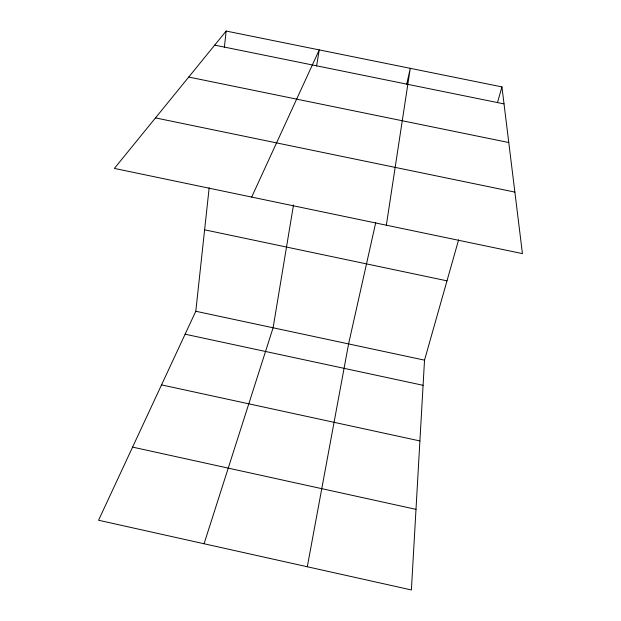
<?xml version="1.0" encoding="UTF-8"?>
<svg xmlns="http://www.w3.org/2000/svg" width="621" height="621" viewBox="0 0 621 621"><rect width="100%" height="100%" fill="white"/><g stroke="black" fill="none" stroke-linecap="round" stroke-linejoin="round"><path stroke-width="0.93" d="M458.601 239.853L424.523 360.149L411.389 589.95L98.56 520.251L195.794 311.261L209.168 187.79M224.391 47.305L226.153 31.05L501.931 86.893L522.44 253.616L114.388 168.415L226.153 31.05M386.34 225.198L410.264 68.333L406.685 84.332M293.5 204.953L273.1 327.779L204.061 543.755M316.578 66.028L319.256 49.905L251.668 197.074M307.302 566.756L348.591 343.918L375.752 222.559M497.437 102.76L501.931 86.893M214.703 45.123L504.019 103.893M188.722 77.051L508.778 142.535M155.491 117.897L514.871 192.099M204.62 229.817L446.988 280.832M195.794 311.261L424.523 360.149M185.12 334.207L423.087 385.307M161.538 384.896L419.905 440.941M132.591 447.112L415.992 509.352"/></g></svg>
